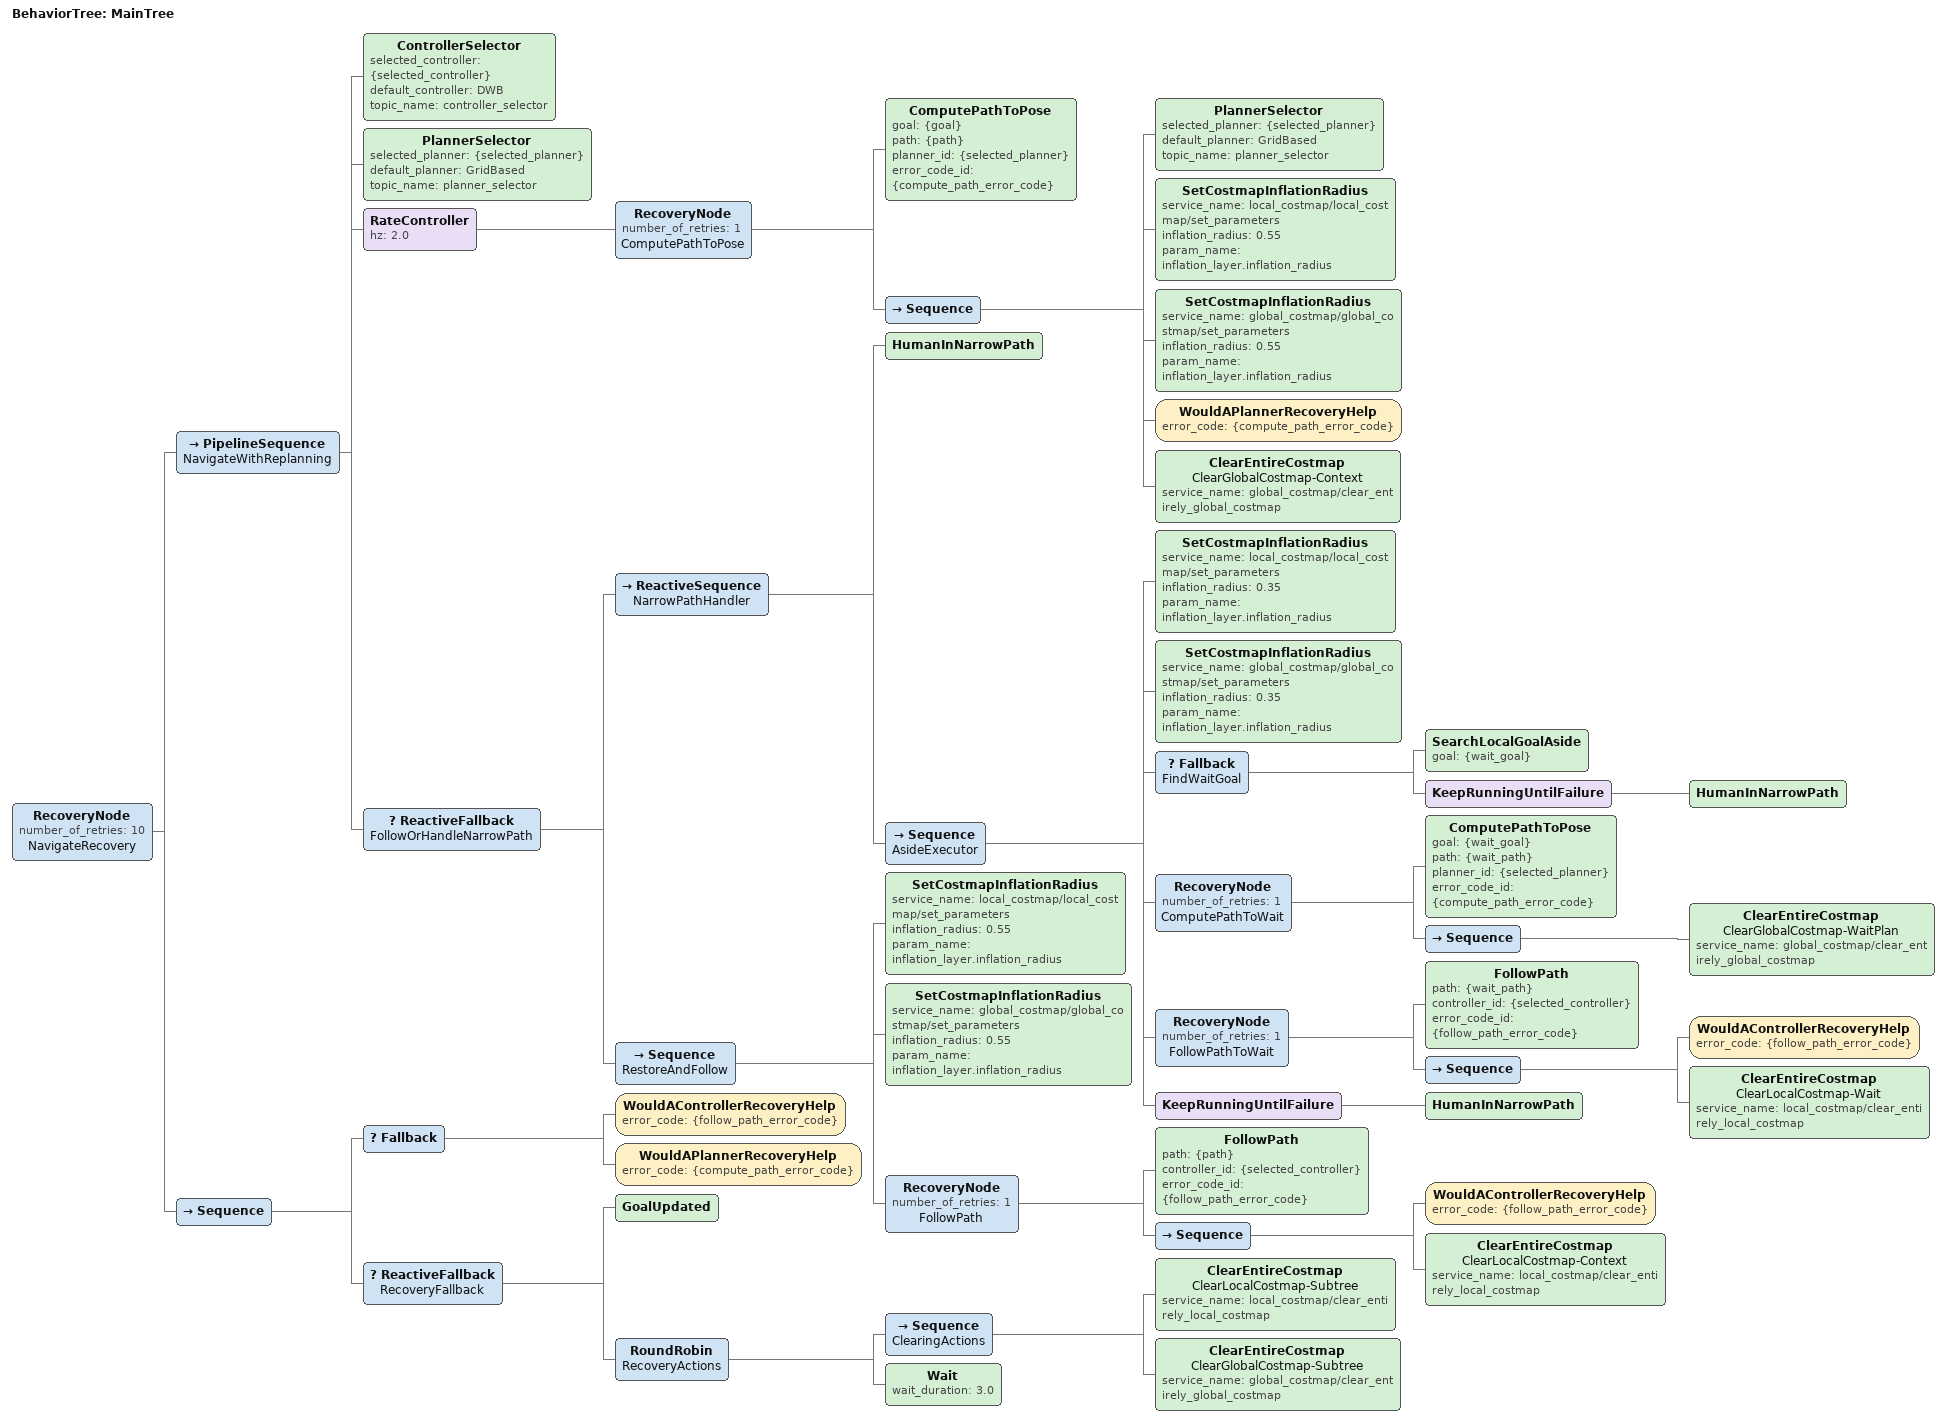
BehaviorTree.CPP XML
<root BTCPP_format="4" main_tree_to_execute="MainTree">
  <BehaviorTree ID="MainTree">
    <RecoveryNode number_of_retries="10" name="NavigateRecovery">

      <!-- ═══ CHILD 1: Normal navigation pipeline ═══ -->
      <PipelineSequence name="NavigateWithReplanning">
        <ControllerSelector
          selected_controller="{selected_controller}"
          default_controller="DWB"
          topic_name="controller_selector"/>
        <PlannerSelector
          selected_planner="{selected_planner}"
          default_planner="GridBased"
          topic_name="planner_selector"/>

        <RateController hz="2.0">
          <RecoveryNode number_of_retries="1" name="ComputePathToPose">
            <ComputePathToPose
              goal="{goal}"
              path="{path}"
              planner_id="{selected_planner}"
              error_code_id="{compute_path_error_code}"/>
            <Sequence>
              <PlannerSelector
                selected_planner="{selected_planner}"
                default_planner="GridBased"
                topic_name="planner_selector"/>
              <SetCostmapInflationRadius
                service_name="local_costmap/local_costmap/set_parameters"
                inflation_radius="0.55"
                param_name="inflation_layer.inflation_radius"/>
              <SetCostmapInflationRadius
                service_name="global_costmap/global_costmap/set_parameters"
                inflation_radius="0.55"
                param_name="inflation_layer.inflation_radius"/>
              <WouldAPlannerRecoveryHelp error_code="{compute_path_error_code}"/>
              <ClearEntireCostmap
                name="ClearGlobalCostmap-Context"
                service_name="global_costmap/clear_entirely_global_costmap"/>
            </Sequence>
          </RecoveryNode>
        </RateController>

        <ReactiveFallback name="FollowOrHandleNarrowPath">

          <ReactiveSequence name="NarrowPathHandler">

            <!-- child-0: guard — checked on EVERY tick -->
            <HumanInNarrowPath/>

            <Sequence name="AsideExecutor">

              <!-- Step 1: reduce costmap inflation for tight corridor -->
              <SetCostmapInflationRadius
                service_name="local_costmap/local_costmap/set_parameters"
                inflation_radius="0.35"
                param_name="inflation_layer.inflation_radius"/>
              <SetCostmapInflationRadius
                service_name="global_costmap/global_costmap/set_parameters"
                inflation_radius="0.35"
                param_name="inflation_layer.inflation_radius"/>

              <!-- Step 2: find a side goal (three-tier priority, runs once) -->
              <Fallback name="FindWaitGoal">
                <!-- Option A: free cell ~60° right on the local costmap -->
                <SearchLocalGoalAside
                  goal="{wait_goal}"/>
                <!-- Option B: pre-defined YAML location -->
                <KeepRunningUntilFailure>
                  <HumanInNarrowPath/>
                </KeepRunningUntilFailure>
              </Fallback>

              <!-- Step 3: plan path to side goal (once) -->
              <RecoveryNode number_of_retries="1" name="ComputePathToWait">
                <ComputePathToPose
                  goal="{wait_goal}"
                  path="{wait_path}"
                  planner_id="{selected_planner}"
                  error_code_id="{compute_path_error_code}"/>
                <Sequence>
                  <ClearEntireCostmap
                    name="ClearGlobalCostmap-WaitPlan"
                    service_name="global_costmap/clear_entirely_global_costmap"/>
                </Sequence>
              </RecoveryNode>

              <!-- Step 4: drive to side goal (once) -->
              <RecoveryNode number_of_retries="1" name="FollowPathToWait">
                <FollowPath
                  path="{wait_path}"
                  controller_id="{selected_controller}"
                  error_code_id="{follow_path_error_code}"/>
                <Sequence>
                  <WouldAControllerRecoveryHelp error_code="{follow_path_error_code}"/>
                  <ClearEntireCostmap
                    name="ClearLocalCostmap-Wait"
                    service_name="local_costmap/clear_entirely_local_costmap"/>
                </Sequence>
              </RecoveryNode>

              <KeepRunningUntilFailure>
                <HumanInNarrowPath/>
              </KeepRunningUntilFailure>

            </Sequence>
          </ReactiveSequence>

          <Sequence name="RestoreAndFollow">

            <!-- Restore nominal inflation (runs once per re-entry) -->
            <SetCostmapInflationRadius
              service_name="local_costmap/local_costmap/set_parameters"
              inflation_radius="0.55"
              param_name="inflation_layer.inflation_radius"/>
            <SetCostmapInflationRadius
              service_name="global_costmap/global_costmap/set_parameters"
              inflation_radius="0.55"
              param_name="inflation_layer.inflation_radius"/>

            <!-- Follow the main path ({path} kept fresh by RateController @ 1 Hz) -->
            <RecoveryNode number_of_retries="1" name="FollowPath">
              <FollowPath
                path="{path}"
                controller_id="{selected_controller}"
                error_code_id="{follow_path_error_code}"/>
              <Sequence>
                <WouldAControllerRecoveryHelp error_code="{follow_path_error_code}"/>
                <ClearEntireCostmap
                  name="ClearLocalCostmap-Context"
                  service_name="local_costmap/clear_entirely_local_costmap"/>
              </Sequence>
            </RecoveryNode>

          </Sequence>

        </ReactiveFallback>
      </PipelineSequence>

      <!-- ═══ CHILD 2: Recovery subtree ═══ -->
      <Sequence>
        <Fallback>
          <WouldAControllerRecoveryHelp error_code="{follow_path_error_code}"/>
          <WouldAPlannerRecoveryHelp error_code="{compute_path_error_code}"/>
        </Fallback>
        <ReactiveFallback name="RecoveryFallback">
          <GoalUpdated/>
          <RoundRobin name="RecoveryActions">
            <Sequence name="ClearingActions">
              <ClearEntireCostmap name="ClearLocalCostmap-Subtree" service_name="local_costmap/clear_entirely_local_costmap"/>
              <ClearEntireCostmap name="ClearGlobalCostmap-Subtree" service_name="global_costmap/clear_entirely_global_costmap"/>
            </Sequence>
            <Wait wait_duration="3.0"/>
          </RoundRobin>
        </ReactiveFallback>
      </Sequence>

    </RecoveryNode>
  </BehaviorTree>
</root>
